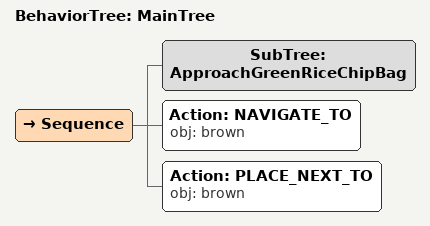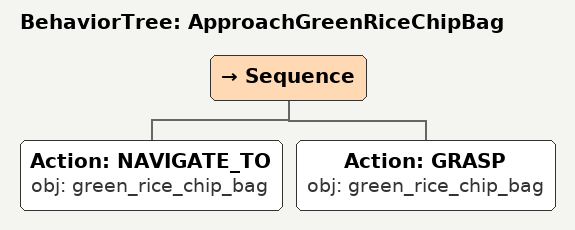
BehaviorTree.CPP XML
<root main_tree_to_execute="MainTree">
  <BehaviorTree ID="MainTree">
    <Sequence>
      <!-- Execute subtree ApproachGreenRiceChipBag -->
      <SubTree ID="ApproachGreenRiceChipBag" />
      <!-- Navigate to brown -->
      <Action ID="NAVIGATE_TO" obj="brown" />
      <!-- Place next to brown -->
      <Action ID="PLACE_NEXT_TO" obj="brown" />
    </Sequence>
  </BehaviorTree>
  <!-- Subtree definition ApproachGreenRiceChipBag -->
  <BehaviorTree ID="ApproachGreenRiceChipBag">
    <Sequence>
      <!-- Navigate to green_rice_chip_bag -->
      <Action ID="NAVIGATE_TO" obj="green_rice_chip_bag" />
      <!-- Grasp green_rice_chip_bag -->
      <Action ID="GRASP" obj="green_rice_chip_bag" />
    </Sequence>
  </BehaviorTree>
</root>
